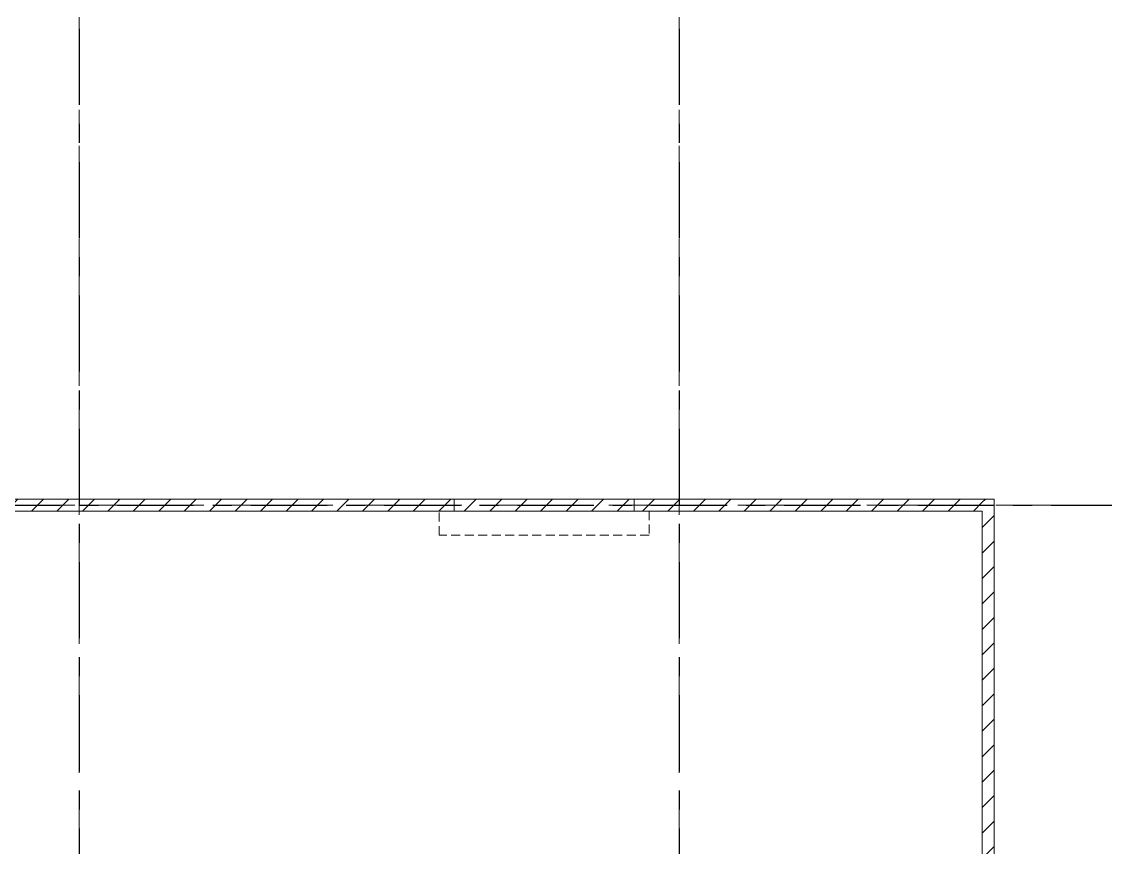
# Model space of a CAD drawing. Header units: millimetres. Extents: x -4000 to 187956, y -58990 to 162485.
# Drawn here: x 142043 to 160100, y 9743 to 23507 of the extents above; entities that cross this region are included whole.
import ezdxf

# ---------------------------------------------------------------- set-up
doc = ezdxf.new("R2010")
doc.units = ezdxf.units.MM
for name, pattern in [('Dash - 1_5mm', [225, 150, -75]), ('Grid Line', [2222.5, 1270, -317.5, 317.5, -317.5]), ('Grid Line 12_5mm', [2150, 1250, -300, 300, -300])]:
    doc.linetypes.add(name, pattern=pattern)
for name, color, linetype, lineweight in [('A-DOOR', 31, 'Continuous', 13), ('A-WALL', 113, 'Continuous', 13), ('A-WALL-PATT', 111, 'Continuous', 13), ('S-GRID', 1, 'Continuous', 30)]:
    doc.layers.add(name, color=color, linetype=linetype, lineweight=lineweight)
pattern_1 = [(45, (0, 0), (-212.13203, 212.13203), [])]

# ---------------------------------------------------------------- blocks, each defined once
blk = doc.blocks.new('MP_DR_Shutter_Roller - 3000x3800_FR-332156-FFS - TANG 1')
at = {"layer": 'A-DOOR', "linetype": 'Dash - 1_5mm', "lineweight": 9}
for p, q in [((-1750, -500), (-1750, -100)), ((-1750, -100), (1750, -100)), ((1750, -100), (1750, -500)), ((1750, -500), (-1750, -500))]:
    blk.add_line(p, q, dxfattribs=at)
at = {"layer": 'A-DOOR', "color": 163, "lineweight": 15}
blk.add_line((1500, -100), (-1500, -100), dxfattribs=at)
blk.add_line((1500, -100), (-1500, -100), dxfattribs=at)
blk.add_line((1500, -100), (-1500, -100), dxfattribs=at)
blk.add_line((1500, -100), (-1500, -100), dxfattribs=at)
blk.add_line((1500, -100), (-1500, -100), dxfattribs=at)
blk.add_line((1500, -100), (-1500, -100), dxfattribs=at)
blk.add_line((1500, -100), (-1500, -100), dxfattribs=at)
blk.add_line((1500, -100), (-1500, -100), dxfattribs=at)
blk.add_line((1500, -100), (-1500, -100), dxfattribs=at)
blk.add_line((1500, -100), (-1500, -100), dxfattribs=at)
blk.add_line((1500, -100), (-1500, -100), dxfattribs=at)
blk.add_line((1500, -100), (-1500, -100), dxfattribs=at)
blk.add_line((1500, -100), (-1500, -100), dxfattribs=at)
blk.add_line((1500, -100), (-1500, -100), dxfattribs=at)
blk.add_line((1500, -100), (-1500, -100), dxfattribs=at)
blk.add_line((1500, -100), (-1500, -100), dxfattribs=at)
blk.add_line((1500, -100), (-1500, -100), dxfattribs=at)
blk.add_line((1500, -100), (-1500, -100), dxfattribs=at)
blk.add_line((1500, -100), (-1500, -100), dxfattribs=at)
blk.add_line((1500, -100), (-1500, -100), dxfattribs=at)
blk.add_line((1500, -100), (-1500, -100), dxfattribs=at)
blk.add_line((1500, -100), (-1500, -100), dxfattribs=at)
blk.add_line((1500, -100), (-1500, -100), dxfattribs=at)
blk.add_line((1500, -100), (-1500, -100), dxfattribs=at)
blk = doc.blocks.new('CMF2_NHAXUONG_A_rvt-1-FFS - TANG 1')
at = {"layer": 'A-WALL-PATT', "lineweight": 9}
h = blk.add_hatch(dxfattribs=at)
h.set_pattern_fill('FP_12', color=250, style=0, pattern_type=2)
h.set_pattern_definition(pattern_1)
h.paths.add_polyline_path([(158050, 15350), (158050, 15550), (123550, 15550), (123550, 15350), (147943, 15350)])
h = blk.add_hatch(dxfattribs=at)
h.set_pattern_fill('FP_12', color=250, style=0, pattern_type=2)
h.set_pattern_definition(pattern_1)
h.paths.add_polyline_path([(158250, 2100), (158250, 15550), (158050, 15550), (158050, 2100), (158147, 2100)])
at = {"layer": 'A-WALL', "color": 50, "lineweight": 15}
for p, q in [((158050, 15550), (123550, 15550)), ((158250, 15550), (158050, 15550)), ((158250, 3750), (158250, 15550)), ((128350, 15350), (158050, 15350)), ((158050, 15350), (158050, 5950))]:
    blk.add_line(p, q, dxfattribs=at)
at = {"layer": 'A-WALL', "color": 35, "lineweight": 15}
for p, q in [((149250, 15550), (123550, 15550)), ((152250, 15550), (149250, 15550)), ((149250, 15550), (149250, 15350)), ((149250, 15350), (149250, 15550)), ((158050, 15550), (152250, 15550)), ((152250, 15350), (152250, 15550)), ((152250, 15350), (152250, 15550)), ((158050, 15550), (158250, 15550)), ((158250, 5650), (158250, 15550)), ((128350, 15350), (149250, 15350)), ((149250, 15350), (152250, 15350)), ((152250, 15350), (158050, 15350)), ((158050, 15350), (158050, 5950))]:
    blk.add_line(p, q, dxfattribs=at)
at = {"layer": 'S-GRID', "linetype": 'Grid Line 12_5mm', "lineweight": 9}
for p, q in [((143000, 161185), (143000, -16487)), ((153000, 161185), (153000, -16487)), ((-824, 15450), (183641, 15450))]:
    blk.add_line(p, q, dxfattribs=at)
at = {"layer": 'A-DOOR', "color": 250, "lineweight": 9}
blk.add_blockref('MP_DR_Shutter_Roller - 3000x3800_FR-332156-FFS - TANG 1', (150750, 15450), dxfattribs=at)

msp = doc.modelspace()

# ---------------------------------------------------------------- block references
at = {"lineweight": 5}
msp.add_blockref('CMF2_NHAXUONG_A_rvt-1-FFS - TANG 1', (0, 0), dxfattribs=at)

# ---------------------------------------------------------------- next in the draw order: linework, layer by layer
at = {"layer": 'S-GRID', "linetype": 'Grid Line'}
for p, q in [((143000, 161185), (143000, -16487)), ((153000, 161185), (153000, -16487)), ((-824, 15450), (183641, 15450))]:
    msp.add_line(p, q, dxfattribs=at)

doc.saveas('drawing.dxf')
